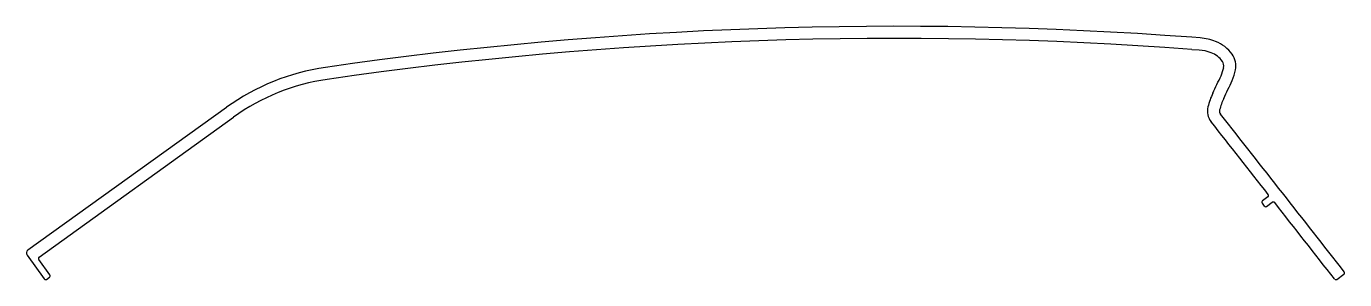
# Model space of a CAD drawing. Extents: x 1088 to 1469, y 2221 to 2294.
import ezdxf

# ---------------------------------------------------------------- set-up
doc = ezdxf.new("R2010")
doc.units = 0
doc.layers.get('0').update_dxf_attribs({"linetype": 'CONTINUOUS'})

msp = doc.modelspace()

# ---------------------------------------------------------------- linework, layer by layer
for p, q in [((1427.46, 2290.89), (1425.03, 2291.07)), ((1425.09, 2287.56), (1427.2, 2287.4)), ((1146.05, 2270.8), (1088.59, 2229.42)), ((1091.85, 2227.46), (1148.09, 2267.96)), ((1447.04, 2244.86), (1445.5, 2243.75)), ((1445.39, 2243.06), (1445.97, 2242.24)), ((1446.67, 2242.13), (1448.3, 2243.31)), ((1088.36, 2228.02), (1093.33, 2221.13)), ((1094.95, 2222.29), (1091.74, 2226.76)), ((1094.03, 2221.01), (1094.84, 2221.6)), ((1466.97, 2221.01), (1469, 2222.47))]:
    msp.add_line(p, q)
for centre, radius, start, end in [((1339.6, 1144.06), 1150.19, 85.74026, 98.24524), ((1339.6, 1144.06), 1146.69, 85.7245, 98.24524), ((1426.33, 2275.69), 15.24, 68.5226, 85.7403), ((1426.33, 2275.69), 11.74, 68.5644, 85.7403), ((1427.84, 2279.69), 7.47, 36.3, 68.1888), ((1427.84, 2279.69), 10.97, 36.3, 68.2506), ((1432.09, 2282.81), 2.2, 348.0311, 36.3), ((1432.09, 2282.81), 5.7, 348.0311, 36.3), ((1183.95, 2218.18), 64.86, 98.2452, 125.7636), ((1183.95, 2218.18), 61.36, 98.2452, 125.7636), ((1180.95, 2395.08), 277.53, 334.3403, 335.4935), ((1421.9, 2284.97), 12.62, 336.6048, 348.0311), ((1421.9, 2284.97), 16.12, 336.6048, 348.0311), ((1449.59, 2266.02), 20.5, 154.3348, 166.1528), ((1186.03, 2392.66), 275.4, 334.3348, 335.5258), ((1449.59, 2266.02), 17, 154.3348, 166.1528), ((1434.54, 2269.73), 5, 166.1528, 218.1484), ((1434.54, 2269.73), 1.5, 166.1528, 218.1484), ((-18236.01, -13180.82), 25011.5, 38.015684, 38.14844), ((-18236.01, -13180.82), 25008, 38.087082, 38.14844), ((1446.74, 2245.26), 0.5, 305.7637, 38.0871), ((1445.8, 2243.35), 0.5, 125.7637, 215.7637), ((1446.38, 2242.54), 0.5, 215.7637, 305.7637), ((1448.6, 2242.9), 0.5, 38.0802, 125.7637), ((-18236.01, -13180.82), 25008, 38.01591, 38.080203), ((1089.17, 2228.61), 1, 125.7637, 215.7637), ((1092.14, 2227.05), 0.5, 125.7637, 215.7637), ((1094.55, 2222), 0.5, 305.7637, 35.7637), ((1468.71, 2222.88), 0.5, 305.7637, 38.0157), ((1093.74, 2221.42), 0.5, 215.7637, 305.7637), ((1466.68, 2221.42), 0.5, 218.0159, 305.7637)]:
    msp.add_arc(centre, radius, start, end)

doc.saveas('drawing.dxf')
